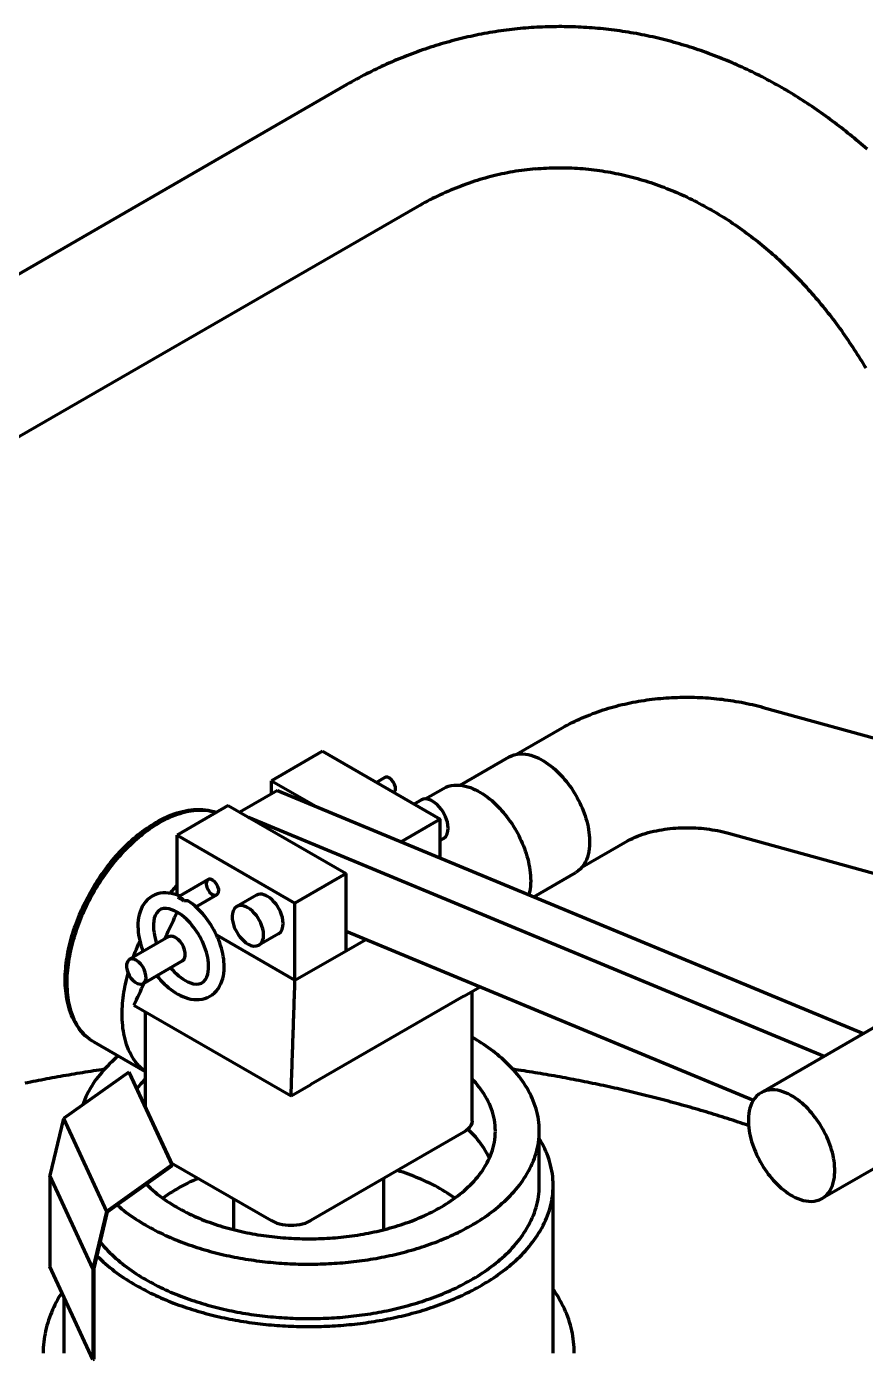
# Model space of a CAD drawing. Header units: millimetres. Extents: x 0 to 2382, y 0 to 420.
# Drawn here: x 321.77 to 336.87, y 149.74 to 173.73 of the extents above; entities that cross this region are included whole.
import ezdxf

# ---------------------------------------------------------------- set-up
doc = ezdxf.new("R2010")
doc.units = ezdxf.units.MM
doc.layers.add('01-VISIBLE', color=7, linetype='CONTINUOUS', lineweight=70)

msp = doc.modelspace()

# ---------------------------------------------------------------- linework, layer by layer
at = {"layer": '01-VISIBLE'}
for p, q in [((327.538, 172.691), (312.165, 163.815)), ((328.808, 170.491), (313.435, 161.616)), ((335.032, 161.478), (344.836, 158.772)), ((330.592, 160.634), (331.413, 161.108)), ((327.098, 160.689), (326.179, 160.158)), ((327.098, 160.689), (329.219, 159.464)), ((329.577, 160.076), (330.458, 160.585)), ((326.179, 159.918), (326.179, 160.158)), ((326.179, 160.158), (326.976, 159.698)), ((328.22, 160.215), (328.069, 160.128)), ((326.291, 159.983), (325.609, 159.589)), ((326.291, 159.983), (336.835, 155.606)), ((328.878, 159.811), (328.749, 159.736)), ((328.949, 159.83), (329.277, 160.019)), ((325.401, 159.709), (324.482, 159.179)), ((325.401, 159.709), (327.522, 158.485)), ((325.765, 159.499), (336.128, 155.198)), ((329.219, 159.464), (328.517, 159.059)), ((329.219, 158.767), (329.219, 159.464)), ((324.482, 158.1), (324.482, 159.179)), ((324.482, 159.179), (326.603, 157.954)), ((329.278, 159.118), (329.219, 159.084)), ((331.767, 158.599), (332.588, 159.073)), ((334.406, 159.213), (344.211, 156.506)), ((325.038, 158.378), (324.524, 158.081)), ((327.522, 158.485), (326.603, 157.954)), ((327.522, 157.097), (327.522, 158.485)), ((330.9, 158.069), (331.658, 158.507)), ((325.198, 158.101), (324.824, 157.885)), ((325.908, 158.096), (325.555, 157.892)), ((326.603, 156.566), (326.603, 157.954)), ((324.482, 157.791), (324.482, 157.792)), ((324.482, 157.791), (324.522, 157.767)), ((326.308, 157.403), (325.955, 157.199)), ((327.522, 157.451), (334.855, 154.407)), ((324.329, 157.346), (323.621, 156.937)), ((325.19, 157.382), (326.603, 156.566)), ((327.522, 157.097), (327.879, 157.302)), ((324.579, 156.913), (323.871, 156.504)), ((326.603, 156.566), (327.522, 157.097)), ((329.644, 156.28), (329.936, 156.449)), ((329.644, 156.28), (326.886, 154.688)), ((329.79, 154.035), (329.79, 156.365)), ((338.103, 156.338), (334.991, 154.541)), ((323.704, 156.117), (324.058, 155.913)), ((323.911, 154.276), (323.911, 155.997)), ((324.058, 155.913), (326.179, 154.688)), ((323.911, 154.917), (322.989, 155.449)), ((323.61, 154.913), (322.434, 154.074)), ((323.61, 154.913), (324.387, 153.24)), ((323.621, 154.901), (323.61, 154.913)), ((323.621, 154.901), (324.397, 153.228)), ((326.179, 154.688), (326.532, 154.484)), ((326.532, 154.484), (326.886, 154.688)), ((339.203, 154.432), (336.091, 152.636)), ((322.434, 154.074), (322.19, 153.048)), ((322.434, 154.074), (323.21, 152.401)), ((329.644, 153.831), (326.886, 152.238)), ((331.001, 152.871), (331.001, 153.851)), ((324.387, 153.24), (323.21, 152.401)), ((323.227, 152.394), (324.397, 153.228)), ((324.373, 153.281), (326.179, 152.238)), ((324.397, 153.228), (324.387, 153.24)), ((322.19, 153.048), (322.19, 151.414)), ((322.967, 151.375), (322.19, 153.048)), ((328.201, 152.075), (328.201, 152.997)), ((331.251, 149.85), (331.251, 152.871)), ((325.501, 152.075), (325.501, 152.63)), ((323.21, 152.401), (322.967, 151.375)), ((322.986, 151.377), (323.227, 152.394)), ((322.967, 149.741), (322.19, 151.414)), ((322.967, 151.375), (322.967, 149.741)), ((322.986, 149.744), (322.986, 151.377)), ((322.451, 149.85), (322.451, 150.852)), ((322.967, 149.741), (322.986, 149.744))]:
    msp.add_line(p, q, dxfattribs=at)
for points in [[(336.899, 171.528), (336.861, 171.561), (336.824, 171.594), (336.786, 171.626), (336.748, 171.659), (336.709, 171.691), (336.671, 171.723), (336.633, 171.755), (336.594, 171.787), (336.555, 171.818), (336.516, 171.849), (336.477, 171.881), (336.437, 171.911), (336.398, 171.942), (336.358, 171.973), (336.318, 172.003), (336.278, 172.033), (336.238, 172.063), (336.198, 172.092), (336.158, 172.122), (336.117, 172.151), (336.076, 172.18), (336.035, 172.209), (335.994, 172.237), (335.953, 172.266), (335.912, 172.294), (335.87, 172.322), (335.828, 172.349), (335.787, 172.377), (335.745, 172.404), (335.702, 172.431), (335.66, 172.458), (335.618, 172.484), (335.575, 172.51), (335.532, 172.536), (335.49, 172.562), (335.447, 172.588), (335.403, 172.613), (335.36, 172.638), (335.317, 172.663), (335.273, 172.687), (335.229, 172.712), (335.186, 172.736), (335.142, 172.759), (335.097, 172.783), (335.053, 172.806), (335.009, 172.829), (334.964, 172.852), (334.92, 172.875), (334.875, 172.897), (334.83, 172.919), (334.785, 172.941), (334.74, 172.962), (334.694, 172.983), (334.649, 173.004), (334.603, 173.025), (334.558, 173.046), (334.512, 173.066), (334.466, 173.086), (334.42, 173.105), (334.374, 173.124), (334.328, 173.144), (334.281, 173.162), (334.235, 173.181), (334.188, 173.199), (334.142, 173.217), (334.095, 173.235), (334.048, 173.252), (334.001, 173.269), (333.954, 173.286), (333.907, 173.302), (333.859, 173.318), (333.812, 173.334), (333.764, 173.35), (333.717, 173.365), (333.669, 173.38), (333.621, 173.395), (333.573, 173.409), (333.525, 173.424), (333.477, 173.437), (333.429, 173.451), (333.381, 173.464), (333.332, 173.477), (333.284, 173.49), (333.236, 173.502), (333.187, 173.514), (333.138, 173.526), (333.09, 173.537), (333.041, 173.548), (332.992, 173.559), (332.943, 173.569), (332.894, 173.579), (332.845, 173.589), (332.796, 173.599), (332.747, 173.608), (332.698, 173.617), (332.648, 173.625), (332.599, 173.634), (332.55, 173.642), (332.5, 173.649), (332.451, 173.656), (332.401, 173.663), (332.352, 173.67), (332.302, 173.676), (332.252, 173.682), (332.203, 173.688), (332.153, 173.693), (332.103, 173.698), (332.053, 173.703), (332.003, 173.707), (331.954, 173.711), (331.904, 173.715), (331.854, 173.718), (331.804, 173.721), (331.754, 173.724), (331.704, 173.726), (331.654, 173.728), (331.604, 173.73), (331.554, 173.731), (331.504, 173.732), (331.454, 173.733), (331.404, 173.734), (331.354, 173.734), (331.304, 173.733), (331.254, 173.733), (331.204, 173.732), (331.154, 173.73), (331.104, 173.729), (331.054, 173.727), (331.004, 173.725), (330.954, 173.722), (330.904, 173.719), (330.854, 173.716), (330.804, 173.712), (330.754, 173.708), (330.705, 173.704), (330.655, 173.699), (330.605, 173.694), (330.555, 173.689), (330.506, 173.683), (330.456, 173.677), (330.406, 173.671), (330.357, 173.664), (330.307, 173.657), (330.258, 173.65), (330.208, 173.643), (330.159, 173.635), (330.11, 173.626), (330.06, 173.618), (330.011, 173.609), (329.962, 173.6), (329.913, 173.59), (329.864, 173.58), (329.815, 173.57), (329.766, 173.559), (329.717, 173.548), (329.668, 173.537), (329.62, 173.526), (329.571, 173.514), (329.523, 173.502), (329.474, 173.489), (329.426, 173.477), (329.378, 173.463), (329.329, 173.45), (329.281, 173.436), (329.233, 173.422), (329.185, 173.408), (329.138, 173.393), (329.09, 173.378), (329.042, 173.363), (328.995, 173.347), (328.947, 173.331), (328.9, 173.315), (328.853, 173.298), (328.806, 173.282), (328.759, 173.264), (328.712, 173.247), (328.665, 173.229), (328.618, 173.211), (328.572, 173.193), (328.526, 173.174), (328.479, 173.155), (328.433, 173.136), (328.387, 173.116), (328.341, 173.096), (328.295, 173.076), (328.25, 173.056), (328.204, 173.035), (328.159, 173.014), (328.113, 172.993), (328.068, 172.971), (328.023, 172.949), (327.979, 172.927), (327.934, 172.905), (327.889, 172.882), (327.845, 172.859), (327.801, 172.836), (327.756, 172.812), (327.712, 172.789), (327.669, 172.765), (327.625, 172.74), (327.581, 172.716), (327.538, 172.691)], [(330.932, 171.174), (330.881, 171.169), (330.83, 171.164), (330.779, 171.158), (330.729, 171.152), (330.678, 171.145), (330.627, 171.137), (330.577, 171.129), (330.527, 171.121), (330.476, 171.112), (330.426, 171.102), (330.376, 171.092), (330.326, 171.082), (330.276, 171.071), (330.226, 171.059), (330.177, 171.047), (330.127, 171.035), (330.078, 171.022), (330.028, 171.008), (329.979, 170.994), (329.93, 170.979), (329.881, 170.964), (329.833, 170.949), (329.784, 170.933), (329.736, 170.916), (329.687, 170.899), (329.639, 170.882), (329.592, 170.864), (329.544, 170.846), (329.496, 170.827), (329.449, 170.808), (329.402, 170.788), (329.355, 170.768), (329.308, 170.747), (329.262, 170.726), (329.215, 170.704), (329.169, 170.682), (329.123, 170.66), (329.078, 170.637), (329.032, 170.614), (328.987, 170.59), (328.942, 170.566), (328.897, 170.541), (328.852, 170.516), (328.808, 170.491)], [(330.932, 171.174), (330.982, 171.178), (331.032, 171.182), (331.082, 171.185), (331.132, 171.188), (331.182, 171.19), (331.232, 171.192), (331.282, 171.193), (331.332, 171.193), (331.383, 171.194), (331.433, 171.193), (331.483, 171.192), (331.533, 171.191), (331.583, 171.189), (331.633, 171.187), (331.683, 171.184), (331.733, 171.181), (331.783, 171.177), (331.833, 171.172), (331.883, 171.168), (331.933, 171.162), (331.983, 171.156), (332.033, 171.15), (332.082, 171.143), (332.132, 171.136), (332.182, 171.128), (332.231, 171.12), (332.28, 171.111), (332.33, 171.102), (332.379, 171.092), (332.428, 171.082), (332.477, 171.071), (332.526, 171.06), (332.575, 171.049), (332.623, 171.037), (332.672, 171.024), (332.72, 171.011), (332.769, 170.998), (332.817, 170.984), (332.865, 170.97), (332.913, 170.955), (332.961, 170.94), (333.009, 170.925), (333.056, 170.909), (333.103, 170.892), (333.151, 170.875), (333.198, 170.858), (333.245, 170.841), (333.292, 170.822), (333.338, 170.804), (333.385, 170.785), (333.431, 170.766), (333.477, 170.746), (333.523, 170.726), (333.569, 170.705), (333.614, 170.685), (333.66, 170.663), (333.705, 170.642), (333.75, 170.62), (333.795, 170.597), (333.84, 170.575), (333.884, 170.551), (333.928, 170.528), (333.973, 170.504), (334.016, 170.48), (334.06, 170.455), (334.104, 170.43), (334.147, 170.405), (334.19, 170.38), (334.233, 170.354), (334.276, 170.327), (334.318, 170.301), (334.361, 170.274), (334.403, 170.247), (334.445, 170.219), (334.486, 170.191), (334.528, 170.163), (334.569, 170.135), (334.61, 170.106), (334.651, 170.077), (334.692, 170.047), (334.732, 170.018), (334.772, 169.988), (334.812, 169.957), (334.852, 169.927), (334.892, 169.896), (334.931, 169.865), (334.97, 169.833), (335.009, 169.802), (335.048, 169.77), (335.086, 169.737), (335.124, 169.705), (335.162, 169.672), (335.2, 169.639), (335.238, 169.606), (335.275, 169.573), (335.312, 169.539), (335.349, 169.505), (335.385, 169.471), (335.422, 169.436), (335.458, 169.401), (335.494, 169.366), (335.53, 169.331), (335.565, 169.296), (335.601, 169.26), (335.636, 169.224), (335.67, 169.188), (335.705, 169.152), (335.739, 169.115), (335.773, 169.079), (335.807, 169.042), (335.841, 169.004), (335.874, 168.967), (335.908, 168.929), (335.941, 168.892), (335.973, 168.854), (336.006, 168.816), (336.038, 168.777), (336.07, 168.739), (336.102, 168.7), (336.134, 168.661), (336.165, 168.622), (336.196, 168.582), (336.227, 168.543), (336.258, 168.503), (336.288, 168.463), (336.319, 168.423), (336.349, 168.383), (336.378, 168.343), (336.408, 168.302), (336.437, 168.262), (336.466, 168.221), (336.495, 168.18), (336.524, 168.139), (336.552, 168.097), (336.58, 168.056), (336.608, 168.014), (336.636, 167.972), (336.663, 167.93), (336.691, 167.888), (336.718, 167.846), (336.745, 167.804), (336.771, 167.761), (336.797, 167.718), (336.824, 167.676), (336.849, 167.633), (336.875, 167.59)], [(331.413, 161.108), (331.457, 161.133), (331.501, 161.157), (331.546, 161.181), (331.591, 161.204), (331.636, 161.226), (331.681, 161.248), (331.727, 161.269), (331.773, 161.289), (331.819, 161.309), (331.866, 161.329), (331.913, 161.347), (331.96, 161.366), (332.007, 161.383), (332.054, 161.4), (332.102, 161.416), (332.15, 161.432), (332.198, 161.448), (332.246, 161.462), (332.294, 161.476), (332.343, 161.49), (332.391, 161.503), (332.44, 161.516), (332.489, 161.528), (332.538, 161.539), (332.587, 161.55), (332.637, 161.56), (332.686, 161.57), (332.736, 161.579), (332.785, 161.588), (332.835, 161.597), (332.885, 161.604), (332.935, 161.612), (332.984, 161.618), (333.034, 161.625), (333.084, 161.63), (333.135, 161.636), (333.185, 161.641), (333.235, 161.645), (333.285, 161.649), (333.335, 161.652), (333.386, 161.655), (333.436, 161.657), (333.486, 161.659), (333.537, 161.66), (333.587, 161.661), (333.637, 161.662), (333.688, 161.662), (333.738, 161.661), (333.789, 161.66), (333.839, 161.659), (333.889, 161.657), (333.94, 161.654), (333.99, 161.651), (334.04, 161.648), (334.09, 161.644), (334.141, 161.64), (334.191, 161.635), (334.241, 161.629), (334.291, 161.624), (334.341, 161.617), (334.391, 161.611), (334.441, 161.603), (334.49, 161.596), (334.54, 161.587), (334.59, 161.579), (334.639, 161.57), (334.689, 161.56), (334.738, 161.55), (334.787, 161.539), (334.836, 161.528), (334.885, 161.516), (334.934, 161.504), (334.983, 161.492), (335.032, 161.478)], [(330.458, 160.585), (330.503, 160.608), (330.551, 160.624), (330.6, 160.635), (330.65, 160.641), (330.7, 160.641), (330.751, 160.637), (330.8, 160.628), (330.849, 160.616), (330.897, 160.601), (330.944, 160.583), (330.99, 160.562), (331.035, 160.539), (331.079, 160.513), (331.121, 160.486), (331.163, 160.458), (331.203, 160.427), (331.243, 160.396), (331.281, 160.363), (331.318, 160.329), (331.354, 160.293), (331.389, 160.257), (331.423, 160.22), (331.456, 160.182), (331.488, 160.143), (331.519, 160.103), (331.549, 160.062), (331.578, 160.021), (331.605, 159.979), (331.632, 159.936), (331.658, 159.892), (331.683, 159.848), (331.706, 159.804), (331.729, 159.759), (331.75, 159.713), (331.77, 159.667), (331.789, 159.62), (331.807, 159.573), (331.824, 159.525), (331.839, 159.477), (331.853, 159.429), (331.866, 159.38), (331.877, 159.331), (331.886, 159.281), (331.894, 159.231), (331.9, 159.181), (331.904, 159.131), (331.906, 159.081), (331.906, 159.03), (331.904, 158.98), (331.899, 158.93), (331.891, 158.88), (331.88, 158.83), (331.866, 158.782), (331.849, 158.735), (331.827, 158.689), (331.802, 158.645), (331.772, 158.605), (331.738, 158.568), (331.7, 158.535), (331.658, 158.507)], [(328.3, 160.207), (328.288, 160.214), (328.275, 160.219), (328.261, 160.222), (328.247, 160.223), (328.233, 160.221), (328.22, 160.215)], [(328.389, 159.944), (328.411, 159.989), (328.411, 160.04), (328.396, 160.09), (328.373, 160.135), (328.341, 160.176), (328.3, 160.207)], [(329.277, 160.019), (329.321, 160.041), (329.368, 160.058), (329.417, 160.07), (329.466, 160.077), (329.516, 160.08), (329.566, 160.077), (329.616, 160.071), (329.665, 160.061), (329.714, 160.048), (329.761, 160.033), (329.808, 160.014), (329.853, 159.993), (329.898, 159.97), (329.941, 159.946), (329.984, 159.919), (330.025, 159.891), (330.066, 159.862), (330.105, 159.831), (330.144, 159.799), (330.181, 159.766), (330.218, 159.731), (330.253, 159.696), (330.288, 159.66), (330.322, 159.623), (330.355, 159.585), (330.386, 159.546), (330.417, 159.507), (330.447, 159.467), (330.476, 159.426), (330.504, 159.385), (330.532, 159.343), (330.558, 159.3), (330.583, 159.257), (330.607, 159.213), (330.631, 159.169), (330.653, 159.124), (330.674, 159.078), (330.695, 159.033), (330.714, 158.986), (330.732, 158.94), (330.749, 158.893), (330.765, 158.845), (330.779, 158.797), (330.793, 158.749), (330.805, 158.7), (330.815, 158.651), (330.824, 158.602), (330.832, 158.553), (330.838, 158.503), (330.843, 158.453), (330.845, 158.403), (330.846, 158.353), (330.844, 158.303), (330.841, 158.253), (330.835, 158.203), (330.826, 158.154), (330.814, 158.105)], [(329.078, 159.791), (329.047, 159.807), (329.014, 159.819), (328.98, 159.827), (328.945, 159.829), (328.91, 159.824), (328.878, 159.811)], [(324.104, 159.409), (324.149, 159.434), (324.194, 159.459), (324.24, 159.482), (324.287, 159.503), (324.335, 159.524), (324.382, 159.543), (324.431, 159.561), (324.48, 159.577), (324.529, 159.592), (324.579, 159.605), (324.63, 159.616), (324.681, 159.625), (324.732, 159.632), (324.783, 159.637), (324.835, 159.64), (324.886, 159.64), (324.938, 159.638), (324.989, 159.633), (325.04, 159.626), (325.091, 159.616), (325.141, 159.603), (325.19, 159.588)], [(324.164, 159.403), (324.208, 159.428), (324.253, 159.452), (324.299, 159.475), (324.345, 159.496), (324.392, 159.517), (324.439, 159.536), (324.487, 159.553), (324.536, 159.569), (324.585, 159.584), (324.634, 159.596), (324.684, 159.607), (324.734, 159.616), (324.785, 159.623), (324.836, 159.627), (324.887, 159.629), (324.938, 159.629), (324.989, 159.626), (325.039, 159.621), (325.09, 159.612), (325.139, 159.601), (325.188, 159.587)], [(329.278, 159.118), (329.318, 159.153), (329.344, 159.199), (329.357, 159.251), (329.361, 159.304), (329.357, 159.357), (329.347, 159.409), (329.332, 159.46), (329.313, 159.51), (329.29, 159.558), (329.264, 159.604), (329.233, 159.648), (329.2, 159.689), (329.163, 159.727), (329.122, 159.761), (329.078, 159.791)], [(322.989, 155.449), (322.946, 155.476), (322.905, 155.504), (322.866, 155.535), (322.828, 155.568), (322.793, 155.603), (322.759, 155.64), (322.727, 155.679), (322.698, 155.72), (322.67, 155.761), (322.645, 155.804), (322.621, 155.848), (322.599, 155.893), (322.579, 155.939), (322.561, 155.986), (322.545, 156.033), (322.531, 156.081), (322.518, 156.129), (322.506, 156.178), (322.497, 156.227), (322.488, 156.277), (322.482, 156.326), (322.476, 156.376), (322.472, 156.426), (322.469, 156.476), (322.467, 156.526), (322.467, 156.576), (322.467, 156.626), (322.469, 156.676), (322.472, 156.726), (322.476, 156.776), (322.48, 156.825), (322.486, 156.875), (322.492, 156.925), (322.5, 156.974), (322.508, 157.024), (322.517, 157.073), (322.527, 157.122), (322.538, 157.171), (322.55, 157.219), (322.562, 157.268), (322.575, 157.316), (322.589, 157.364), (322.603, 157.412), (322.618, 157.46), (322.634, 157.507), (322.651, 157.554), (322.668, 157.601), (322.686, 157.648), (322.704, 157.695), (322.723, 157.741), (322.743, 157.787), (322.763, 157.833), (322.784, 157.878), (322.805, 157.924), (322.827, 157.968), (322.849, 158.013), (322.873, 158.058), (322.896, 158.102), (322.92, 158.145), (322.945, 158.189), (322.97, 158.232), (322.996, 158.275), (323.023, 158.317), (323.05, 158.36), (323.077, 158.401), (323.105, 158.443), (323.133, 158.484), (323.162, 158.525), (323.192, 158.565), (323.222, 158.605), (323.253, 158.645), (323.284, 158.684), (323.315, 158.723), (323.348, 158.761), (323.38, 158.799), (323.414, 158.836), (323.447, 158.873), (323.482, 158.91), (323.516, 158.946), (323.552, 158.981), (323.588, 159.016), (323.624, 159.05), (323.661, 159.084), (323.698, 159.117), (323.736, 159.15), (323.775, 159.181), (323.814, 159.213), (323.854, 159.243), (323.894, 159.273), (323.935, 159.302), (323.976, 159.33), (324.018, 159.357), (324.061, 159.384), (324.104, 159.409)], [(322.989, 155.449), (322.946, 155.476), (322.905, 155.505), (322.866, 155.537), (322.829, 155.571), (322.794, 155.608), (322.761, 155.646), (322.73, 155.686), (322.702, 155.728), (322.676, 155.771), (322.652, 155.815), (322.63, 155.861), (322.61, 155.907), (322.592, 155.954), (322.576, 156.002), (322.561, 156.05), (322.549, 156.099), (322.538, 156.148), (322.529, 156.198), (322.521, 156.248), (322.514, 156.298), (322.509, 156.348), (322.506, 156.398), (322.503, 156.449), (322.502, 156.499), (322.502, 156.55), (322.503, 156.6), (322.505, 156.65), (322.509, 156.701), (322.513, 156.751), (322.518, 156.801), (322.524, 156.851), (322.531, 156.901), (322.539, 156.951), (322.548, 157.001), (322.558, 157.05), (322.568, 157.099), (322.579, 157.149), (322.591, 157.198), (322.604, 157.246), (322.618, 157.295), (322.632, 157.343), (322.647, 157.392), (322.662, 157.44), (322.678, 157.487), (322.695, 157.535), (322.713, 157.582), (322.731, 157.629), (322.75, 157.676), (322.769, 157.723), (322.789, 157.769), (322.81, 157.815), (322.831, 157.861), (322.853, 157.906), (322.875, 157.952), (322.898, 157.997), (322.921, 158.041), (322.945, 158.086), (322.97, 158.13), (322.995, 158.173), (323.02, 158.217), (323.047, 158.26), (323.073, 158.303), (323.1, 158.345), (323.128, 158.387), (323.156, 158.429), (323.185, 158.471), (323.215, 158.512), (323.244, 158.552), (323.275, 158.593), (323.306, 158.632), (323.337, 158.672), (323.369, 158.711), (323.402, 158.749), (323.435, 158.788), (323.468, 158.825), (323.502, 158.863), (323.537, 158.899), (323.572, 158.936), (323.607, 158.971), (323.643, 159.006), (323.68, 159.041), (323.717, 159.075), (323.755, 159.109), (323.794, 159.141), (323.832, 159.173), (323.872, 159.205), (323.912, 159.236), (323.952, 159.266), (323.993, 159.295), (324.035, 159.323), (324.077, 159.351), (324.12, 159.377), (324.164, 159.403)], [(332.588, 159.073), (332.633, 159.097), (332.678, 159.12), (332.724, 159.14), (332.77, 159.159), (332.817, 159.177), (332.865, 159.194), (332.913, 159.209), (332.961, 159.223), (333.01, 159.236), (333.059, 159.247), (333.108, 159.258), (333.158, 159.268), (333.208, 159.276), (333.257, 159.284), (333.307, 159.291), (333.357, 159.296), (333.408, 159.301), (333.458, 159.305), (333.508, 159.308), (333.558, 159.31), (333.609, 159.311), (333.659, 159.312), (333.71, 159.311), (333.76, 159.31), (333.81, 159.308), (333.861, 159.305), (333.911, 159.301), (333.961, 159.296), (334.011, 159.29), (334.061, 159.284), (334.111, 159.276), (334.161, 159.268), (334.21, 159.259), (334.259, 159.249), (334.309, 159.238), (334.358, 159.226), (334.406, 159.213)], [(325.038, 158.378), (325.009, 158.338), (325.006, 158.288), (325.017, 158.239), (325.038, 158.193), (325.067, 158.152), (325.104, 158.118), (325.149, 158.096), (325.198, 158.101)], [(325.118, 158.37), (325.106, 158.377), (325.093, 158.382), (325.079, 158.385), (325.065, 158.386), (325.051, 158.384), (325.038, 158.378)], [(325.198, 158.101), (325.228, 158.144), (325.23, 158.197), (325.216, 158.248), (325.192, 158.295), (325.16, 158.337), (325.118, 158.37)], [(324.526, 158.083), (324.479, 158.101), (324.43, 158.117), (324.38, 158.129), (324.329, 158.136), (324.278, 158.14), (324.227, 158.138), (324.176, 158.132), (324.126, 158.119), (324.078, 158.102), (324.033, 158.079)], [(324.354, 158.133), (324.375, 158.158), (324.396, 158.183), (324.417, 158.207), (324.438, 158.232), (324.46, 158.256), (324.482, 158.28)], [(326.108, 158.076), (326.077, 158.092), (326.044, 158.105), (326.01, 158.113), (325.975, 158.115), (325.94, 158.11), (325.908, 158.096)], [(324.033, 158.079), (323.989, 158.05), (323.949, 158.017), (323.913, 157.979), (323.882, 157.937), (323.855, 157.892), (323.832, 157.845), (323.814, 157.796), (323.799, 157.746), (323.788, 157.695), (323.781, 157.643), (323.777, 157.591), (323.776, 157.539), (323.778, 157.487), (323.782, 157.435), (323.789, 157.383), (323.797, 157.331), (323.808, 157.28), (323.821, 157.23), (323.836, 157.18), (323.852, 157.13), (323.87, 157.081)], [(324.524, 158.081), (324.519, 158.078), (324.514, 158.073), (324.51, 158.069), (324.504, 158.065), (324.499, 158.062), (324.494, 158.059)], [(324.553, 158.044), (324.543, 158.049), (324.534, 158.053), (324.524, 158.056), (324.514, 158.058), (324.504, 158.059), (324.494, 158.059)], [(324.553, 158.027), (324.543, 158.033), (324.533, 158.038), (324.523, 158.044), (324.514, 158.049), (324.504, 158.054), (324.494, 158.059)], [(324.528, 158.082), (324.527, 158.082), (324.527, 158.082), (324.526, 158.082), (324.525, 158.082), (324.525, 158.082), (324.524, 158.081)], [(324.536, 158.052), (324.535, 158.057), (324.535, 158.062), (324.534, 158.068), (324.533, 158.073), (324.531, 158.078), (324.528, 158.082)], [(324.611, 157.991), (324.603, 158.001), (324.594, 158.011), (324.584, 158.02), (324.574, 158.029), (324.564, 158.037), (324.553, 158.044)], [(324.611, 157.991), (324.602, 157.997), (324.592, 158.003), (324.582, 158.01), (324.572, 158.016), (324.562, 158.022), (324.553, 158.027)], [(324.723, 157.968), (324.706, 157.979), (324.688, 157.987), (324.67, 157.994), (324.65, 157.997), (324.63, 157.997), (324.611, 157.991)], [(325.073, 156.278), (325.115, 156.305), (325.153, 156.338), (325.188, 156.374), (325.219, 156.414), (325.246, 156.457), (325.269, 156.502), (325.288, 156.549), (325.302, 156.597), (325.314, 156.646), (325.322, 156.696), (325.327, 156.746), (325.329, 156.797), (325.328, 156.847), (325.325, 156.897), (325.32, 156.948), (325.313, 156.998), (325.303, 157.047), (325.292, 157.096), (325.279, 157.145), (325.264, 157.194), (325.248, 157.241), (325.23, 157.289), (325.211, 157.335), (325.19, 157.381), (325.168, 157.427), (325.144, 157.471), (325.12, 157.515), (325.093, 157.559), (325.066, 157.601), (325.037, 157.643), (325.007, 157.683), (324.976, 157.723), (324.944, 157.762), (324.91, 157.799), (324.875, 157.836), (324.839, 157.871), (324.802, 157.905), (324.763, 157.937), (324.723, 157.968)], [(325.555, 157.892), (325.517, 157.859), (325.491, 157.816), (325.477, 157.768), (325.472, 157.718), (325.474, 157.667), (325.482, 157.617), (325.494, 157.569), (325.511, 157.521), (325.531, 157.475), (325.555, 157.43), (325.581, 157.387), (325.611, 157.347), (325.644, 157.309), (325.68, 157.273), (325.72, 157.242), (325.762, 157.215), (325.808, 157.194), (325.857, 157.182), (325.907, 157.183), (325.955, 157.199)], [(325.755, 157.872), (325.723, 157.888), (325.691, 157.901), (325.656, 157.909), (325.622, 157.911), (325.587, 157.905), (325.555, 157.892)], [(326.308, 157.403), (326.348, 157.438), (326.374, 157.484), (326.387, 157.536), (326.391, 157.589), (326.387, 157.642), (326.377, 157.694), (326.363, 157.745), (326.344, 157.795), (326.32, 157.843), (326.294, 157.889), (326.264, 157.933), (326.23, 157.974), (326.193, 158.012), (326.152, 158.047), (326.108, 158.076)], [(324.483, 157.792), (324.437, 157.816), (324.389, 157.836), (324.34, 157.851), (324.288, 157.859), (324.237, 157.858), (324.187, 157.844), (324.144, 157.816), (324.111, 157.776), (324.087, 157.73), (324.071, 157.681), (324.062, 157.63), (324.057, 157.578), (324.056, 157.527), (324.059, 157.475), (324.066, 157.424), (324.075, 157.373), (324.086, 157.322), (324.1, 157.272), (324.116, 157.223)], [(324.255, 157.304), (324.278, 157.352), (324.301, 157.401), (324.323, 157.45), (324.346, 157.498), (324.369, 157.547), (324.391, 157.596), (324.414, 157.644), (324.437, 157.693), (324.459, 157.742), (324.482, 157.791)], [(324.364, 156.789), (324.397, 156.751), (324.432, 156.714), (324.469, 156.679), (324.507, 156.646), (324.546, 156.615), (324.588, 156.586), (324.631, 156.56), (324.676, 156.537), (324.723, 156.518), (324.772, 156.504), (324.822, 156.497), (324.872, 156.499), (324.92, 156.514), (324.962, 156.542), (324.994, 156.581), (325.017, 156.626), (325.033, 156.674), (325.043, 156.723), (325.048, 156.774), (325.049, 156.824), (325.046, 156.875), (325.041, 156.925), (325.032, 156.975), (325.021, 157.024), (325.008, 157.073), (324.993, 157.121), (324.976, 157.169), (324.957, 157.216), (324.937, 157.262), (324.914, 157.307), (324.89, 157.352), (324.865, 157.396), (324.838, 157.438), (324.809, 157.48), (324.779, 157.521), (324.748, 157.56), (324.715, 157.598), (324.68, 157.635), (324.644, 157.67), (324.606, 157.704), (324.567, 157.736), (324.525, 157.765), (324.483, 157.792)], [(325.955, 157.199), (325.994, 157.234), (326.02, 157.28), (326.034, 157.332), (326.037, 157.385), (326.034, 157.438), (326.024, 157.49), (326.009, 157.541), (325.99, 157.591), (325.967, 157.639), (325.94, 157.685), (325.91, 157.729), (325.876, 157.77), (325.839, 157.808), (325.799, 157.843), (325.755, 157.872)], [(323.69, 156.977), (323.709, 157.026), (323.728, 157.075), (323.748, 157.124), (323.768, 157.172), (323.789, 157.221), (323.811, 157.268)], [(324.454, 157.333), (324.434, 157.343), (324.414, 157.351), (324.392, 157.356), (324.37, 157.357), (324.349, 157.354), (324.329, 157.346)], [(324.579, 156.913), (324.615, 156.953), (324.629, 157.007), (324.628, 157.062), (324.616, 157.116), (324.596, 157.168), (324.57, 157.216), (324.537, 157.261), (324.498, 157.301), (324.454, 157.333)], [(323.621, 156.937), (323.586, 156.9), (323.571, 156.849), (323.571, 156.797), (323.581, 156.745), (323.598, 156.696), (323.621, 156.649), (323.65, 156.605), (323.685, 156.565), (323.725, 156.531), (323.77, 156.505), (323.821, 156.493), (323.871, 156.504)], [(323.746, 156.925), (323.727, 156.935), (323.706, 156.943), (323.685, 156.948), (323.663, 156.949), (323.642, 156.946), (323.621, 156.937)], [(323.871, 156.504), (323.908, 156.545), (323.922, 156.598), (323.921, 156.654), (323.909, 156.708), (323.889, 156.759), (323.862, 156.808), (323.83, 156.853), (323.791, 156.893), (323.746, 156.925)], [(323.911, 154.921), (323.871, 154.952), (323.834, 154.985), (323.798, 155.02), (323.765, 155.058), (323.733, 155.097), (323.704, 155.138), (323.677, 155.18), (323.652, 155.224), (323.63, 155.268), (323.609, 155.314), (323.59, 155.36), (323.573, 155.408), (323.558, 155.455), (323.545, 155.504), (323.533, 155.553), (323.523, 155.602), (323.514, 155.651), (323.507, 155.701), (323.502, 155.751), (323.497, 155.801), (323.494, 155.851), (323.492, 155.901), (323.492, 155.951), (323.492, 156.001), (323.494, 156.051), (323.497, 156.101), (323.5, 156.151), (323.505, 156.201), (323.511, 156.251), (323.517, 156.301), (323.524, 156.35), (323.533, 156.4), (323.542, 156.449), (323.552, 156.498), (323.562, 156.547), (323.574, 156.596), (323.586, 156.645), (323.599, 156.693)], [(323.704, 156.117), (323.727, 156.167), (323.75, 156.216), (323.773, 156.266), (323.796, 156.316), (323.82, 156.365), (323.843, 156.415), (323.866, 156.465), (323.889, 156.515)], [(324.118, 156.647), (324.15, 156.608), (324.183, 156.57), (324.218, 156.533), (324.253, 156.497), (324.29, 156.463), (324.329, 156.43), (324.368, 156.398), (324.409, 156.369), (324.451, 156.341), (324.495, 156.315), (324.54, 156.292), (324.585, 156.271), (324.633, 156.253), (324.681, 156.238), (324.73, 156.227), (324.78, 156.22), (324.831, 156.217), (324.881, 156.219), (324.931, 156.225), (324.98, 156.237), (325.027, 156.255), (325.073, 156.278)], [(326.532, 154.484), (326.534, 154.535), (326.536, 154.585), (326.538, 154.636), (326.539, 154.687), (326.541, 154.738), (326.543, 154.788), (326.544, 154.839), (326.546, 154.89), (326.548, 154.941), (326.55, 154.992), (326.551, 155.042), (326.553, 155.093), (326.555, 155.144), (326.557, 155.195), (326.558, 155.246), (326.56, 155.296), (326.562, 155.347), (326.563, 155.398), (326.565, 155.449), (326.567, 155.499), (326.569, 155.55), (326.57, 155.601), (326.572, 155.652), (326.574, 155.703), (326.576, 155.753), (326.577, 155.804), (326.579, 155.855), (326.581, 155.906), (326.582, 155.956), (326.584, 156.007), (326.586, 156.058), (326.588, 156.109), (326.589, 156.16), (326.591, 156.21), (326.593, 156.261), (326.595, 156.312), (326.596, 156.363), (326.598, 156.414), (326.6, 156.464), (326.601, 156.515), (326.603, 156.566)], [(331.001, 153.851), (331, 153.902), (330.997, 153.952), (330.992, 154.003), (330.986, 154.053), (330.978, 154.103), (330.968, 154.153), (330.956, 154.202), (330.942, 154.251), (330.927, 154.299), (330.911, 154.347), (330.893, 154.394), (330.873, 154.441), (330.852, 154.487), (330.829, 154.532), (330.806, 154.577), (330.781, 154.621), (330.754, 154.664), (330.727, 154.707), (330.698, 154.749), (330.669, 154.79), (330.638, 154.83), (330.607, 154.87), (330.574, 154.909), (330.541, 154.947), (330.507, 154.984), (330.472, 155.021), (330.436, 155.057), (330.4, 155.092), (330.363, 155.127), (330.326, 155.161), (330.287, 155.194), (330.248, 155.227), (330.209, 155.259), (330.169, 155.29), (330.129, 155.32), (330.088, 155.35), (330.047, 155.379), (330.005, 155.408), (329.963, 155.436), (329.92, 155.464), (329.877, 155.49), (329.834, 155.517), (329.79, 155.542)], [(323.421, 155.2), (323.381, 155.166), (323.342, 155.131), (323.304, 155.095), (323.266, 155.059), (323.23, 155.021), (323.194, 154.984), (323.158, 154.945), (323.124, 154.905), (323.091, 154.865), (323.058, 154.824), (323.027, 154.782), (322.997, 154.74), (322.967, 154.696), (322.939, 154.652), (322.913, 154.607), (322.887, 154.561), (322.863, 154.515), (322.84, 154.468), (322.819, 154.42), (322.8, 154.371), (322.782, 154.322)], [(323.173, 154.962), (323.124, 154.954), (323.074, 154.947), (323.025, 154.939), (322.975, 154.932), (322.926, 154.924), (322.876, 154.916), (322.827, 154.908), (322.777, 154.9), (322.728, 154.892), (322.678, 154.884), (322.629, 154.876), (322.579, 154.867), (322.53, 154.859), (322.481, 154.85), (322.431, 154.842), (322.382, 154.833), (322.333, 154.824), (322.283, 154.815), (322.234, 154.806), (322.185, 154.797), (322.136, 154.788), (322.086, 154.778), (322.037, 154.769), (321.988, 154.759), (321.939, 154.749), (321.89, 154.74), (321.84, 154.73), (321.791, 154.72), (321.742, 154.71)], [(323.911, 154.791), (323.884, 154.762), (323.857, 154.732), (323.831, 154.702), (323.806, 154.671), (323.781, 154.64), (323.757, 154.608)], [(330.211, 153.851), (330.209, 153.901), (330.206, 153.951), (330.201, 154.001), (330.193, 154.051), (330.183, 154.1), (330.171, 154.149), (330.157, 154.197), (330.141, 154.245), (330.123, 154.292), (330.103, 154.338), (330.082, 154.384), (330.058, 154.428), (330.034, 154.472), (330.008, 154.515), (329.98, 154.557), (329.951, 154.598), (329.921, 154.638), (329.89, 154.678), (329.858, 154.716), (329.824, 154.754), (329.79, 154.791)], [(334.767, 153.95), (334.719, 153.966), (334.672, 153.982), (334.624, 153.998), (334.577, 154.013), (334.529, 154.029), (334.481, 154.044), (334.434, 154.06), (334.386, 154.075), (334.338, 154.09), (334.29, 154.105), (334.242, 154.12), (334.194, 154.135), (334.146, 154.15), (334.098, 154.165), (334.05, 154.179), (334.002, 154.194), (333.954, 154.208), (333.906, 154.222), (333.858, 154.237), (333.81, 154.251), (333.762, 154.265), (333.714, 154.278), (333.665, 154.292), (333.617, 154.306), (333.569, 154.319), (333.52, 154.333), (333.472, 154.346), (333.424, 154.359), (333.375, 154.372), (333.327, 154.386), (333.278, 154.398), (333.23, 154.411), (333.181, 154.424), (333.133, 154.437), (333.084, 154.449), (333.036, 154.462), (332.987, 154.474), (332.938, 154.486), (332.89, 154.498), (332.841, 154.51), (332.792, 154.522), (332.744, 154.534), (332.695, 154.546), (332.646, 154.557), (332.597, 154.569), (332.548, 154.58), (332.499, 154.592), (332.451, 154.603), (332.402, 154.614), (332.353, 154.625), (332.304, 154.636), (332.255, 154.647), (332.206, 154.657), (332.157, 154.668), (332.108, 154.678), (332.059, 154.689), (332.009, 154.699), (331.96, 154.709), (331.911, 154.719), (331.862, 154.729), (331.813, 154.739), (331.764, 154.749), (331.714, 154.759), (331.665, 154.768), (331.616, 154.778), (331.567, 154.787), (331.517, 154.797), (331.468, 154.806), (331.419, 154.815), (331.369, 154.824), (331.32, 154.833), (331.271, 154.842), (331.221, 154.85), (331.172, 154.859), (331.122, 154.867), (331.073, 154.876), (331.024, 154.884), (330.974, 154.892), (330.925, 154.9), (330.875, 154.908), (330.825, 154.916), (330.776, 154.924), (330.726, 154.932), (330.677, 154.939), (330.627, 154.947), (330.578, 154.954), (330.528, 154.962)], [(334.991, 154.541), (334.949, 154.513), (334.912, 154.48), (334.879, 154.442), (334.85, 154.4), (334.826, 154.356), (334.807, 154.309), (334.792, 154.261), (334.78, 154.212), (334.772, 154.162), (334.766, 154.112), (334.764, 154.062), (334.764, 154.011), (334.766, 153.961), (334.771, 153.911), (334.777, 153.861), (334.786, 153.811), (334.796, 153.762), (334.808, 153.713), (334.822, 153.664), (334.836, 153.616), (334.853, 153.568), (334.871, 153.521), (334.89, 153.474), (334.91, 153.428), (334.932, 153.382), (334.955, 153.338), (334.979, 153.293), (335.004, 153.249), (335.03, 153.206), (335.058, 153.164), (335.087, 153.123), (335.116, 153.082), (335.147, 153.042), (335.179, 153.003), (335.212, 152.965), (335.246, 152.928), (335.282, 152.892), (335.318, 152.857), (335.356, 152.823), (335.395, 152.791), (335.435, 152.761), (335.476, 152.731), (335.518, 152.704), (335.562, 152.679), (335.607, 152.656), (335.653, 152.635), (335.7, 152.618), (335.749, 152.603), (335.798, 152.593), (335.848, 152.586), (335.898, 152.585), (335.949, 152.588), (335.998, 152.598), (336.046, 152.614), (336.091, 152.636)], [(335.433, 154.541), (335.385, 154.559), (335.337, 154.573), (335.287, 154.584), (335.237, 154.591), (335.186, 154.593), (335.135, 154.589), (335.085, 154.58), (335.037, 154.564), (334.991, 154.541)], [(336.091, 152.636), (336.133, 152.664), (336.171, 152.698), (336.204, 152.736), (336.232, 152.777), (336.256, 152.822), (336.275, 152.868), (336.291, 152.916), (336.303, 152.965), (336.311, 153.015), (336.316, 153.065), (336.319, 153.115), (336.319, 153.165), (336.316, 153.216), (336.312, 153.266), (336.305, 153.316), (336.297, 153.365), (336.287, 153.415), (336.275, 153.464), (336.262, 153.512), (336.247, 153.56), (336.23, 153.608), (336.213, 153.655), (336.193, 153.702), (336.173, 153.748), (336.152, 153.793), (336.129, 153.838), (336.105, 153.882), (336.08, 153.926), (336.053, 153.969), (336.026, 154.011), (335.998, 154.053), (335.968, 154.094), (335.937, 154.133), (335.905, 154.172), (335.872, 154.21), (335.838, 154.248), (335.803, 154.284), (335.767, 154.318), (335.729, 154.352), (335.69, 154.384), (335.651, 154.415), (335.609, 154.444), (335.567, 154.471), (335.524, 154.497), (335.479, 154.52), (335.433, 154.541)], [(329.79, 154.035), (329.784, 153.991), (329.768, 153.951), (329.744, 153.914), (329.714, 153.882), (329.681, 153.854), (329.644, 153.831)], [(323.916, 152.157), (323.96, 152.132), (324.004, 152.108), (324.048, 152.084), (324.092, 152.061), (324.137, 152.038), (324.182, 152.016), (324.228, 151.994), (324.273, 151.973), (324.319, 151.952), (324.365, 151.932), (324.411, 151.913), (324.458, 151.893), (324.504, 151.875), (324.551, 151.857), (324.598, 151.839), (324.645, 151.821), (324.692, 151.805), (324.74, 151.788), (324.787, 151.772), (324.835, 151.757), (324.883, 151.741), (324.931, 151.727), (324.979, 151.712), (325.027, 151.699), (325.076, 151.685), (325.124, 151.672), (325.173, 151.66), (325.221, 151.647), (325.27, 151.636), (325.319, 151.624), (325.368, 151.613), (325.417, 151.602), (325.466, 151.592), (325.516, 151.582), (325.565, 151.573), (325.614, 151.564), (325.664, 151.555), (325.713, 151.547), (325.763, 151.539), (325.812, 151.531), (325.862, 151.524), (325.912, 151.517), (325.962, 151.511), (326.011, 151.504), (326.061, 151.499), (326.111, 151.493), (326.161, 151.488), (326.211, 151.484), (326.261, 151.479), (326.311, 151.475), (326.361, 151.472), (326.411, 151.468), (326.462, 151.466), (326.512, 151.463), (326.562, 151.461), (326.612, 151.459), (326.662, 151.457), (326.712, 151.456), (326.763, 151.456), (326.813, 151.455), (326.863, 151.455), (326.913, 151.455), (326.963, 151.456), (327.014, 151.457), (327.064, 151.458), (327.114, 151.46), (327.164, 151.462), (327.214, 151.464), (327.264, 151.467), (327.315, 151.47), (327.365, 151.473), (327.415, 151.477), (327.465, 151.481), (327.515, 151.486), (327.565, 151.491), (327.615, 151.496), (327.665, 151.502), (327.714, 151.507), (327.764, 151.514), (327.814, 151.52), (327.864, 151.527), (327.913, 151.535), (327.963, 151.543), (328.012, 151.551), (328.062, 151.559), (328.111, 151.568), (328.161, 151.578), (328.21, 151.587), (328.259, 151.597), (328.308, 151.608), (328.357, 151.618), (328.406, 151.63), (328.455, 151.641), (328.504, 151.653), (328.552, 151.666), (328.601, 151.679), (328.649, 151.692), (328.698, 151.705), (328.746, 151.719), (328.794, 151.734), (328.842, 151.749), (328.89, 151.764), (328.937, 151.78), (328.985, 151.796), (329.032, 151.813), (329.08, 151.83), (329.127, 151.847), (329.173, 151.865), (329.22, 151.884), (329.267, 151.903), (329.313, 151.922), (329.359, 151.942), (329.405, 151.963), (329.451, 151.984), (329.496, 152.005), (329.541, 152.027), (329.586, 152.049), (329.631, 152.072), (329.675, 152.096), (329.719, 152.12), (329.763, 152.144), (329.807, 152.169), (329.85, 152.195), (329.893, 152.221), (329.935, 152.248), (329.977, 152.275), (330.019, 152.303), (330.06, 152.332), (330.101, 152.361), (330.141, 152.391), (330.181, 152.421), (330.22, 152.453), (330.259, 152.484), (330.298, 152.517), (330.335, 152.55), (330.373, 152.584), (330.409, 152.618), (330.445, 152.653), (330.48, 152.689), (330.514, 152.726), (330.548, 152.763), (330.581, 152.801), (330.613, 152.84), (330.644, 152.879), (330.674, 152.919), (330.703, 152.96), (330.731, 153.002), (330.758, 153.044), (330.784, 153.087), (330.809, 153.131), (330.832, 153.175), (330.854, 153.22), (330.875, 153.266), (330.894, 153.312), (330.912, 153.359), (330.929, 153.407), (330.943, 153.455), (330.957, 153.503), (330.968, 153.552), (330.978, 153.601), (330.986, 153.651), (330.992, 153.701), (330.997, 153.751), (331, 153.801), (331.001, 153.851)], [(324.475, 152.479), (324.518, 152.455), (324.562, 152.431), (324.606, 152.407), (324.651, 152.385), (324.696, 152.362), (324.741, 152.341), (324.787, 152.32), (324.833, 152.3), (324.879, 152.28), (324.925, 152.261), (324.971, 152.243), (325.018, 152.225), (325.065, 152.208), (325.112, 152.191), (325.16, 152.175), (325.207, 152.159), (325.255, 152.144), (325.303, 152.129), (325.351, 152.115), (325.399, 152.102), (325.447, 152.088), (325.496, 152.076), (325.544, 152.064), (325.593, 152.052), (325.642, 152.041), (325.691, 152.03), (325.74, 152.02), (325.789, 152.011), (325.838, 152.001), (325.887, 151.993), (325.937, 151.984), (325.986, 151.976), (326.036, 151.969), (326.085, 151.962), (326.135, 151.956), (326.184, 151.95), (326.234, 151.944), (326.284, 151.939), (326.334, 151.934), (326.384, 151.93), (326.434, 151.926), (326.484, 151.923), (326.533, 151.92), (326.583, 151.917), (326.633, 151.915), (326.684, 151.914), (326.734, 151.912), (326.784, 151.911), (326.834, 151.911), (326.884, 151.911), (326.934, 151.912), (326.984, 151.913), (327.034, 151.914), (327.084, 151.916), (327.134, 151.918), (327.184, 151.921), (327.234, 151.924), (327.284, 151.927), (327.334, 151.931), (327.383, 151.936), (327.433, 151.941), (327.483, 151.946), (327.533, 151.952), (327.582, 151.958), (327.632, 151.964), (327.682, 151.971), (327.731, 151.979), (327.781, 151.987), (327.83, 151.995), (327.879, 152.004), (327.928, 152.014), (327.977, 152.023), (328.026, 152.034), (328.075, 152.045), (328.124, 152.056), (328.173, 152.068), (328.221, 152.08), (328.27, 152.093), (328.318, 152.106), (328.366, 152.12), (328.414, 152.134), (328.462, 152.149), (328.509, 152.164), (328.557, 152.18), (328.604, 152.196), (328.651, 152.213), (328.698, 152.231), (328.745, 152.249), (328.791, 152.267), (328.838, 152.287), (328.883, 152.306), (328.929, 152.327), (328.975, 152.348), (329.02, 152.37), (329.065, 152.392), (329.109, 152.415), (329.153, 152.438), (329.197, 152.462), (329.24, 152.487), (329.283, 152.513), (329.326, 152.539), (329.368, 152.566), (329.41, 152.594), (329.451, 152.623), (329.492, 152.652), (329.532, 152.682), (329.571, 152.713), (329.61, 152.744), (329.648, 152.777), (329.686, 152.81), (329.722, 152.844), (329.758, 152.879), (329.793, 152.914), (329.827, 152.951), (329.86, 152.989), (329.892, 153.027), (329.923, 153.066), (329.953, 153.107), (329.982, 153.148), (330.009, 153.19), (330.035, 153.232), (330.06, 153.276), (330.083, 153.321), (330.104, 153.366), (330.123, 153.412), (330.141, 153.459), (330.157, 153.506), (330.171, 153.554), (330.183, 153.603), (330.193, 153.652), (330.201, 153.701), (330.206, 153.751), (330.209, 153.801), (330.211, 153.851)], [(330.102, 153.361), (330.08, 153.407), (330.057, 153.451), (330.032, 153.495), (330.006, 153.538), (329.978, 153.58), (329.95, 153.621), (329.919, 153.661), (329.888, 153.701), (329.856, 153.739), (329.822, 153.777), (329.788, 153.813), (329.753, 153.849), (329.716, 153.884)], [(330.102, 153.361), (330.08, 153.407), (330.057, 153.451), (330.032, 153.495), (330.006, 153.538), (329.978, 153.58), (329.95, 153.621), (329.919, 153.661), (329.888, 153.701), (329.856, 153.739), (329.822, 153.777), (329.788, 153.813), (329.753, 153.849), (329.716, 153.884)], [(331.251, 152.871), (331.25, 152.924), (331.247, 152.976), (331.242, 153.028), (331.236, 153.08), (331.227, 153.132), (331.217, 153.184), (331.205, 153.235), (331.192, 153.285), (331.177, 153.335), (331.16, 153.385), (331.141, 153.434), (331.121, 153.483), (331.1, 153.531), (331.077, 153.578), (331.053, 153.624), (331.027, 153.67), (331.001, 153.715)], [(329.479, 152.643), (329.436, 152.673), (329.393, 152.702), (329.35, 152.731), (329.305, 152.759), (329.261, 152.786), (329.216, 152.812), (329.17, 152.838), (329.124, 152.863), (329.078, 152.887), (329.031, 152.91), (328.984, 152.933), (328.937, 152.955), (328.889, 152.976), (328.841, 152.997), (328.793, 153.017), (328.744, 153.037), (328.696, 153.055), (328.647, 153.074), (328.597, 153.091), (328.548, 153.108), (328.498, 153.125), (328.449, 153.141)], [(323.739, 151.075), (323.783, 151.05), (323.827, 151.026), (323.871, 151.002), (323.916, 150.979), (323.96, 150.956), (324.005, 150.934), (324.05, 150.912), (324.096, 150.89), (324.141, 150.87), (324.187, 150.849), (324.233, 150.829), (324.28, 150.81), (324.326, 150.791), (324.373, 150.772), (324.419, 150.754), (324.466, 150.736), (324.514, 150.719), (324.561, 150.702), (324.608, 150.686), (324.656, 150.669), (324.703, 150.654), (324.751, 150.639), (324.799, 150.624), (324.847, 150.609), (324.896, 150.595), (324.944, 150.582), (324.992, 150.569), (325.041, 150.556), (325.089, 150.543), (325.138, 150.531), (325.187, 150.519), (325.236, 150.508), (325.285, 150.497), (325.334, 150.487), (325.383, 150.476), (325.432, 150.466), (325.481, 150.457), (325.531, 150.448), (325.58, 150.439), (325.63, 150.431), (325.679, 150.423), (325.729, 150.415), (325.778, 150.407), (325.828, 150.4), (325.878, 150.394), (325.928, 150.387), (325.978, 150.381), (326.027, 150.376), (326.077, 150.37), (326.127, 150.365), (326.177, 150.361), (326.227, 150.356), (326.277, 150.353), (326.327, 150.349), (326.377, 150.346), (326.427, 150.343), (326.478, 150.34), (326.528, 150.338), (326.578, 150.336), (326.628, 150.334), (326.678, 150.333), (326.728, 150.332), (326.779, 150.331), (326.829, 150.331), (326.879, 150.331), (326.929, 150.331), (326.979, 150.332), (327.03, 150.333), (327.08, 150.334), (327.13, 150.336), (327.18, 150.338), (327.23, 150.34), (327.28, 150.343), (327.33, 150.346), (327.38, 150.349), (327.43, 150.353), (327.481, 150.357), (327.531, 150.361), (327.58, 150.366), (327.63, 150.371), (327.68, 150.376), (327.73, 150.382), (327.78, 150.388), (327.83, 150.395), (327.88, 150.401), (327.929, 150.408), (327.979, 150.416), (328.028, 150.424), (328.078, 150.432), (328.127, 150.44), (328.177, 150.449), (328.226, 150.458), (328.275, 150.468), (328.325, 150.478), (328.374, 150.488), (328.423, 150.499), (328.472, 150.51), (328.521, 150.521), (328.569, 150.533), (328.618, 150.545), (328.667, 150.557), (328.715, 150.57), (328.764, 150.584), (328.812, 150.597), (328.86, 150.611), (328.908, 150.626), (328.956, 150.641), (329.004, 150.656), (329.052, 150.672), (329.099, 150.688), (329.147, 150.704), (329.194, 150.721), (329.241, 150.738), (329.288, 150.756), (329.335, 150.774), (329.381, 150.793), (329.428, 150.812), (329.474, 150.832), (329.52, 150.852), (329.566, 150.872), (329.611, 150.893), (329.657, 150.915), (329.702, 150.936), (329.747, 150.959), (329.792, 150.982), (329.836, 151.005), (329.88, 151.029), (329.924, 151.053), (329.968, 151.078), (330.011, 151.104), (330.054, 151.13), (330.096, 151.156), (330.139, 151.183), (330.181, 151.211), (330.222, 151.239), (330.263, 151.268), (330.304, 151.297), (330.344, 151.327), (330.384, 151.357), (330.423, 151.389), (330.462, 151.42), (330.501, 151.453), (330.539, 151.486), (330.576, 151.519), (330.612, 151.554), (330.648, 151.588), (330.684, 151.624), (330.719, 151.66), (330.753, 151.697), (330.786, 151.735), (330.818, 151.773), (330.85, 151.812), (330.881, 151.852), (330.911, 151.892), (330.94, 151.933), (330.968, 151.975), (330.994, 152.017), (331.02, 152.06), (331.045, 152.104), (331.069, 152.148), (331.091, 152.193), (331.112, 152.239), (331.132, 152.285), (331.15, 152.331), (331.167, 152.379), (331.183, 152.426), (331.197, 152.475), (331.209, 152.523), (331.22, 152.572), (331.229, 152.621), (331.237, 152.671), (331.243, 152.721), (331.247, 152.771), (331.25, 152.821), (331.251, 152.871)], [(323.916, 151.177), (323.96, 151.152), (324.004, 151.128), (324.048, 151.104), (324.092, 151.081), (324.137, 151.058), (324.182, 151.036), (324.228, 151.014), (324.273, 150.993), (324.319, 150.973), (324.365, 150.953), (324.411, 150.933), (324.458, 150.914), (324.504, 150.895), (324.551, 150.877), (324.598, 150.859), (324.645, 150.842), (324.692, 150.825), (324.74, 150.808), (324.787, 150.792), (324.835, 150.777), (324.883, 150.762), (324.931, 150.747), (324.979, 150.733), (325.027, 150.719), (325.076, 150.705), (325.124, 150.692), (325.173, 150.68), (325.221, 150.668), (325.27, 150.656), (325.319, 150.644), (325.368, 150.633), (325.417, 150.623), (325.466, 150.612), (325.516, 150.603), (325.565, 150.593), (325.614, 150.584), (325.664, 150.575), (325.713, 150.567), (325.763, 150.559), (325.812, 150.551), (325.862, 150.544), (325.912, 150.537), (325.962, 150.531), (326.011, 150.525), (326.061, 150.519), (326.111, 150.514), (326.161, 150.508), (326.211, 150.504), (326.261, 150.499), (326.311, 150.496), (326.361, 150.492), (326.411, 150.489), (326.462, 150.486), (326.512, 150.483), (326.562, 150.481), (326.612, 150.479), (326.662, 150.478), (326.712, 150.477), (326.763, 150.476), (326.813, 150.475), (326.863, 150.475), (326.913, 150.475), (326.963, 150.476), (327.014, 150.477), (327.064, 150.478), (327.114, 150.48), (327.164, 150.482), (327.214, 150.484), (327.264, 150.487), (327.315, 150.49), (327.365, 150.494), (327.415, 150.497), (327.465, 150.502), (327.515, 150.506), (327.565, 150.511), (327.615, 150.516), (327.665, 150.522), (327.714, 150.528), (327.764, 150.534), (327.814, 150.541), (327.864, 150.548), (327.913, 150.555), (327.963, 150.563), (328.012, 150.571), (328.062, 150.58), (328.111, 150.588), (328.161, 150.598), (328.21, 150.607), (328.259, 150.617), (328.308, 150.628), (328.357, 150.639), (328.406, 150.65), (328.455, 150.662), (328.504, 150.674), (328.552, 150.686), (328.601, 150.699), (328.649, 150.712), (328.698, 150.726), (328.746, 150.74), (328.794, 150.754), (328.842, 150.769), (328.89, 150.784), (328.937, 150.8), (328.985, 150.816), (329.032, 150.833), (329.08, 150.85), (329.127, 150.868), (329.173, 150.886), (329.22, 150.904), (329.267, 150.923), (329.313, 150.943), (329.359, 150.962), (329.405, 150.983), (329.451, 151.004), (329.496, 151.025), (329.541, 151.047), (329.586, 151.069), (329.631, 151.092), (329.675, 151.116), (329.719, 151.14), (329.763, 151.164), (329.807, 151.189), (329.85, 151.215), (329.893, 151.241), (329.935, 151.268), (329.977, 151.296), (330.019, 151.324), (330.06, 151.352), (330.101, 151.381), (330.141, 151.411), (330.181, 151.442), (330.22, 151.473), (330.259, 151.505), (330.298, 151.537), (330.335, 151.57), (330.373, 151.604), (330.409, 151.638), (330.445, 151.673), (330.48, 151.709), (330.514, 151.746), (330.548, 151.783), (330.581, 151.821), (330.613, 151.86), (330.644, 151.899), (330.674, 151.94), (330.703, 151.98), (330.731, 152.022), (330.758, 152.064), (330.784, 152.107), (330.809, 152.151), (330.832, 152.196), (330.854, 152.241), (330.875, 152.286), (330.894, 152.333), (330.912, 152.38), (330.929, 152.427), (330.943, 152.475), (330.957, 152.523), (330.968, 152.572), (330.978, 152.622), (330.986, 152.671), (330.992, 152.721), (330.997, 152.771), (331, 152.821), (331.001, 152.871)], [(323.928, 152.894), (323.966, 152.856), (324.004, 152.82), (324.044, 152.785), (324.084, 152.75), (324.125, 152.717), (324.166, 152.684), (324.209, 152.652), (324.252, 152.621), (324.295, 152.591), (324.339, 152.562), (324.384, 152.534), (324.429, 152.506), (324.475, 152.479)], [(324.863, 152.998), (324.815, 152.977), (324.767, 152.956), (324.719, 152.934), (324.672, 152.911), (324.625, 152.888), (324.579, 152.863), (324.532, 152.838), (324.487, 152.813), (324.441, 152.786), (324.397, 152.759), (324.352, 152.731), (324.308, 152.703), (324.265, 152.673), (324.222, 152.643)], [(323.402, 152.518), (323.442, 152.484), (323.482, 152.451), (323.524, 152.419), (323.565, 152.387), (323.608, 152.356), (323.65, 152.325), (323.694, 152.296), (323.737, 152.267), (323.781, 152.238), (323.826, 152.21), (323.871, 152.183), (323.916, 152.157)], [(326.179, 152.238), (326.226, 152.215), (326.274, 152.195), (326.325, 152.18), (326.376, 152.168), (326.428, 152.16), (326.48, 152.155), (326.532, 152.154), (326.585, 152.155), (326.637, 152.16), (326.689, 152.168), (326.74, 152.18), (326.79, 152.195), (326.839, 152.215), (326.886, 152.238)], [(323.098, 151.848), (323.13, 151.809), (323.164, 151.771), (323.198, 151.734), (323.233, 151.697), (323.269, 151.661), (323.305, 151.626), (323.342, 151.592), (323.38, 151.558), (323.418, 151.525), (323.457, 151.492), (323.497, 151.46), (323.536, 151.429), (323.577, 151.399), (323.618, 151.369), (323.659, 151.34), (323.701, 151.311), (323.743, 151.283), (323.786, 151.256), (323.829, 151.229), (323.872, 151.203), (323.916, 151.177)], [(323.039, 151.602), (323.076, 151.566), (323.114, 151.53), (323.152, 151.495), (323.191, 151.461), (323.23, 151.428), (323.27, 151.395), (323.31, 151.363), (323.351, 151.331), (323.393, 151.3), (323.435, 151.27), (323.477, 151.24), (323.52, 151.211), (323.563, 151.183), (323.607, 151.155), (323.65, 151.128), (323.695, 151.101), (323.739, 151.075)], [(322.408, 150.943), (322.381, 150.901), (322.355, 150.858), (322.33, 150.814), (322.306, 150.769), (322.283, 150.725), (322.261, 150.679), (322.24, 150.633), (322.22, 150.587), (322.202, 150.54), (322.184, 150.493), (322.168, 150.445), (322.152, 150.397), (322.138, 150.349), (322.126, 150.3), (322.114, 150.251), (322.104, 150.201), (322.095, 150.152), (322.088, 150.102), (322.082, 150.052), (322.077, 150.001), (322.073, 149.951), (322.071, 149.901), (322.071, 149.85)], [(331.631, 149.85), (331.63, 149.902), (331.628, 149.953), (331.624, 150.005), (331.619, 150.056), (331.613, 150.107), (331.605, 150.158), (331.596, 150.209), (331.585, 150.259), (331.573, 150.309), (331.56, 150.359), (331.545, 150.408), (331.53, 150.457), (331.512, 150.506), (331.494, 150.554), (331.475, 150.602), (331.454, 150.649), (331.432, 150.696), (331.409, 150.742), (331.385, 150.787), (331.36, 150.832), (331.334, 150.877), (331.307, 150.921), (331.279, 150.964), (331.251, 151.007)]]:
    msp.add_lwpolyline(points, dxfattribs=at)

doc.saveas('drawing.dxf')
